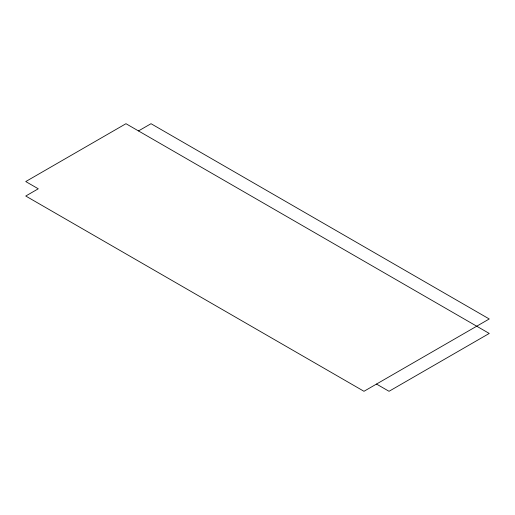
<?xml version="1.0" encoding="UTF-8"?>
<svg xmlns="http://www.w3.org/2000/svg" width="515" height="515" viewBox="0 0 515 515"><rect width="100%" height="100%" fill="white"/><g stroke="black" fill="none" stroke-linecap="round" stroke-linejoin="round"><path stroke-width="0.77" d="M138.49 130.932L151.024 123.703L489.25 318.972L363.976 391.297L25.75 196.028L38.277 188.793L25.75 181.557L125.969 123.703L489.25 333.443L389.031 391.297L376.51 384.068"/></g></svg>
